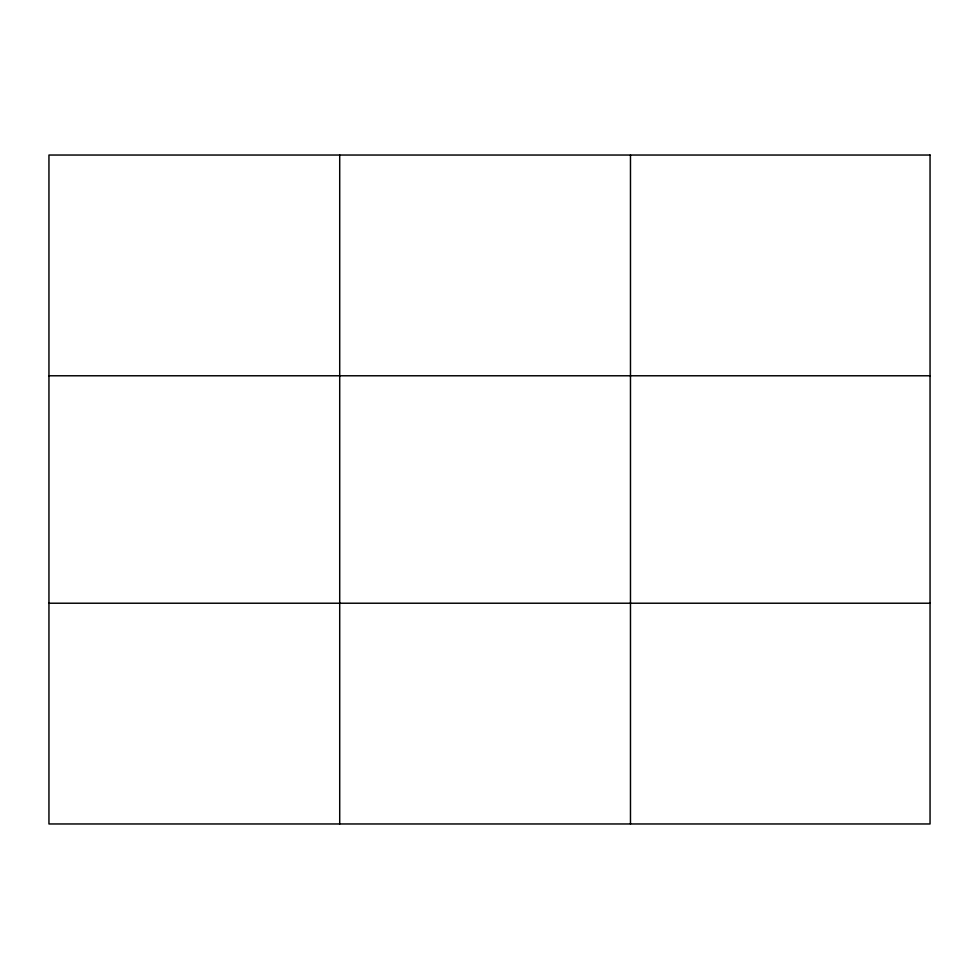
<?xml version="1.0" encoding="UTF-8"?>
<svg xmlns="http://www.w3.org/2000/svg" width="979" height="979" viewBox="0 0 979 979"><rect width="100%" height="100%" fill="white"/><g stroke="black" fill="none" stroke-linecap="round" stroke-linejoin="round"><path stroke-width="1.47" d="M339.713 155.037L339.713 823.963M630.476 155.037L630.476 823.963M48.95 375.777L930.05 375.777M48.95 603.223L930.05 603.223M930.05 155.037L930.05 823.963L48.95 823.963L48.95 155.037L930.05 155.037"/></g></svg>
